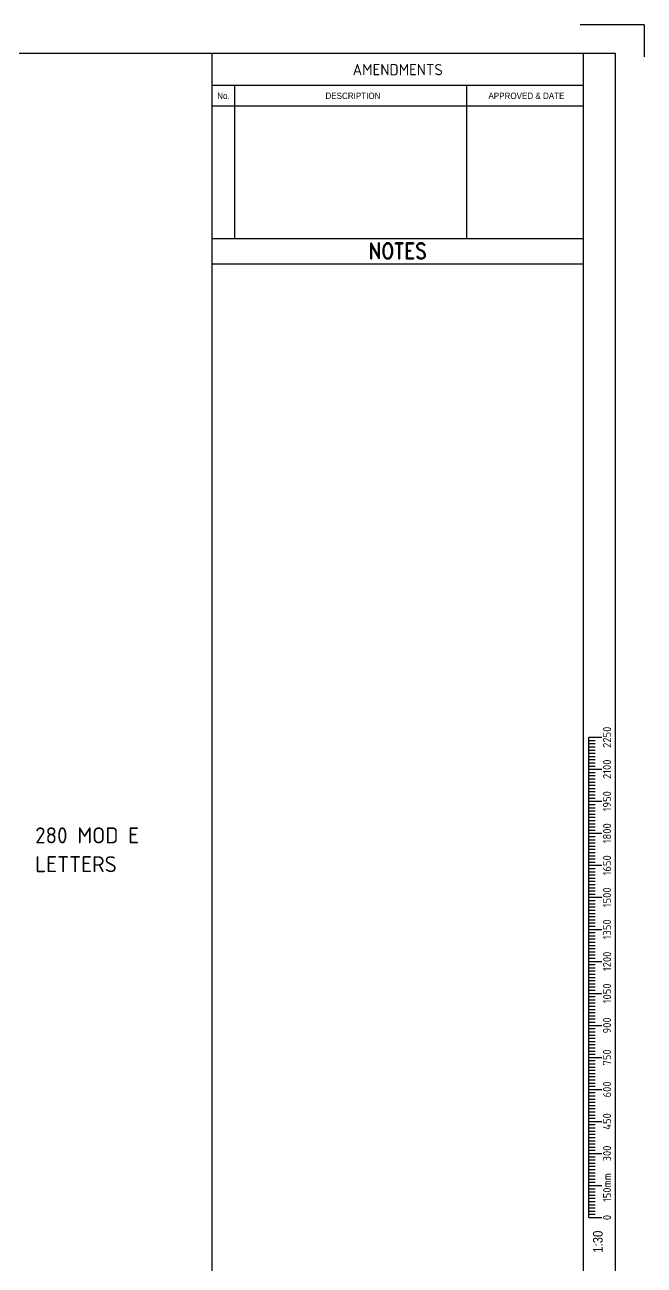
# Model space of a CAD drawing. Extents: x 0 to 420, y 0 to 297.
# Drawn here: x 323.3 to 420, y 103.3 to 297 of the extents above; entities that cross this region are included whole.
import ezdxf
from ezdxf.enums import TextEntityAlignment as Align

# ---------------------------------------------------------------- set-up
doc = ezdxf.new("R2010")
doc.units = 0
doc.header["$LTSCALE"] = 0.5
doc.layers.get('0').update_dxf_attribs({"linetype": 'CONTINUOUS'})
for name, color, linetype in [('COMMENTS', 4, 'CONTINUOUS'), ('L18', 4, 'CONTINUOUS'), ('L35', 3, 'CONTINUOUS'), ('TBLK18', 4, 'CONTINUOUS'), ('TBLK25', 1, 'CONTINUOUS'), ('TBLK35', 3, 'CONTINUOUS'), ('TBLK50', 7, 'CONTINUOUS')]:
    doc.layers.add(name, color=color, linetype=linetype)
doc.styles.add('HELV', font='helvs.shx')
doc.styles.add('HELVL', font='helvl', dxfattribs={"width": 0.8})
doc.styles.add('ISO', font='iso3098b')
doc.styles.add('ISO3098B', font='iso3098b.shx')
doc.styles.add('ROMAND', font='romand')

# ---------------------------------------------------------------- blocks, each defined once
blk = doc.blocks.new('sca30_3')
at = {"layer": 'L18'}
for p, q in [((-4.14, 89), (-2.14, 89)), ((-4.14, 14), (-4.14, 89)), ((-4.14, 88.5), (-3.14, 88.5)), ((-4.14, 88), (-3.14, 88)), ((-4.14, 87.5), (-3.14, 87.5)), ((-4.14, 87), (-3.14, 87)), ((-4.14, 86.5), (-3.14, 86.5)), ((-4.14, 86), (-3.14, 86)), ((-4.14, 85.5), (-3.14, 85.5)), ((-4.14, 85), (-3.14, 85)), ((-4.14, 84.5), (-3.14, 84.5)), ((-4.14, 84), (-2.14, 84)), ((-4.14, 83.5), (-3.14, 83.5)), ((-4.14, 83), (-3.14, 83)), ((-4.14, 82.5), (-3.14, 82.5)), ((-4.14, 82), (-3.14, 82)), ((-4.14, 81.5), (-3.14, 81.5)), ((-4.14, 81), (-3.14, 81)), ((-4.14, 80.5), (-3.14, 80.5)), ((-4.14, 80), (-3.14, 80)), ((-4.14, 79.5), (-3.14, 79.5)), ((-4.14, 79), (-2.14, 79)), ((-4.14, 78.5), (-3.14, 78.5)), ((-4.14, 78), (-3.14, 78)), ((-4.14, 77.5), (-3.14, 77.5)), ((-4.14, 77), (-3.14, 77)), ((-4.14, 76.5), (-3.14, 76.5)), ((-4.14, 76), (-3.14, 76)), ((-4.14, 75.5), (-3.14, 75.5)), ((-4.14, 75), (-3.14, 75)), ((-4.14, 74.5), (-3.14, 74.5)), ((-4.14, 74), (-2.14, 74)), ((-4.14, 73.5), (-3.14, 73.5)), ((-4.14, 73), (-3.14, 73)), ((-4.14, 72.5), (-3.14, 72.5)), ((-4.14, 72), (-3.14, 72)), ((-4.14, 71.5), (-3.14, 71.5)), ((-4.14, 71), (-3.14, 71)), ((-4.14, 70.5), (-3.14, 70.5)), ((-4.14, 70), (-3.14, 70)), ((-4.14, 69.5), (-3.14, 69.5)), ((-4.14, 69), (-2.14, 69)), ((-4.14, 68.5), (-3.14, 68.5)), ((-4.14, 68), (-3.14, 68)), ((-4.14, 67.5), (-3.14, 67.5)), ((-4.14, 67), (-3.14, 67)), ((-4.14, 66.5), (-3.14, 66.5)), ((-4.14, 66), (-3.14, 66)), ((-4.14, 65.5), (-3.14, 65.5)), ((-4.14, 65), (-3.14, 65)), ((-4.14, 64.5), (-3.14, 64.5)), ((-4.14, 64), (-2.14, 64)), ((-4.14, 63.5), (-3.14, 63.5)), ((-4.14, 63), (-3.14, 63)), ((-4.14, 62.5), (-3.14, 62.5)), ((-4.14, 62), (-3.14, 62)), ((-4.14, 61.5), (-3.14, 61.5)), ((-4.14, 61), (-3.14, 61)), ((-4.14, 60.5), (-3.14, 60.5)), ((-4.14, 60), (-3.14, 60)), ((-4.14, 59.5), (-3.14, 59.5)), ((-4.14, 59), (-2.14, 59)), ((-4.14, 58.5), (-3.14, 58.5)), ((-4.14, 58), (-3.14, 58)), ((-4.14, 57.5), (-3.14, 57.5)), ((-4.14, 57), (-3.14, 57)), ((-4.14, 56.5), (-3.14, 56.5)), ((-4.14, 56), (-3.14, 56)), ((-4.14, 55.5), (-3.14, 55.5)), ((-4.14, 55), (-3.14, 55)), ((-4.14, 54.5), (-3.14, 54.5)), ((-4.14, 54), (-2.14, 54)), ((-4.14, 53.5), (-3.14, 53.5)), ((-4.14, 53), (-3.14, 53)), ((-4.14, 52.5), (-3.14, 52.5)), ((-4.14, 52), (-3.14, 52)), ((-4.14, 51.5), (-3.14, 51.5)), ((-4.14, 51), (-3.14, 51)), ((-4.14, 50.5), (-3.14, 50.5)), ((-4.14, 50), (-3.14, 50)), ((-4.14, 49.5), (-3.14, 49.5)), ((-4.14, 49), (-2.14, 49)), ((-4.14, 48.5), (-3.14, 48.5)), ((-4.14, 48), (-3.14, 48)), ((-4.14, 47.5), (-3.14, 47.5)), ((-4.14, 47), (-3.14, 47)), ((-4.14, 46.5), (-3.14, 46.5)), ((-4.14, 46), (-3.14, 46)), ((-4.14, 45.5), (-3.14, 45.5)), ((-4.14, 45), (-3.14, 45)), ((-4.14, 44.5), (-3.14, 44.5)), ((-4.14, 44), (-2.14, 44)), ((-4.14, 43.5), (-3.14, 43.5)), ((-4.14, 43), (-3.14, 43)), ((-4.14, 42.5), (-3.14, 42.5)), ((-4.14, 42), (-3.14, 42)), ((-4.14, 41.5), (-3.14, 41.5)), ((-4.14, 41), (-3.14, 41)), ((-4.14, 40.5), (-3.14, 40.5)), ((-4.14, 40), (-3.14, 40)), ((-4.14, 39.5), (-3.14, 39.5)), ((-4.14, 39), (-2.14, 39)), ((-4.14, 38.5), (-3.14, 38.5)), ((-4.14, 38), (-3.14, 38)), ((-4.14, 37.5), (-3.14, 37.5)), ((-4.14, 37), (-3.14, 37)), ((-4.14, 36.5), (-3.14, 36.5)), ((-4.14, 36), (-3.14, 36)), ((-4.14, 35.5), (-3.14, 35.5)), ((-4.14, 35), (-3.14, 35)), ((-4.14, 34.5), (-3.14, 34.5)), ((-4.14, 34), (-2.14, 34)), ((-4.14, 33.5), (-3.14, 33.5)), ((-4.14, 33), (-3.14, 33)), ((-4.14, 32.5), (-3.14, 32.5)), ((-4.14, 32), (-3.14, 32)), ((-4.14, 31.5), (-3.14, 31.5)), ((-4.14, 31), (-3.14, 31)), ((-4.14, 30.5), (-3.14, 30.5)), ((-4.14, 30), (-3.14, 30)), ((-4.14, 29.5), (-3.14, 29.5)), ((-4.14, 29), (-2.14, 29)), ((-4.14, 28.5), (-3.14, 28.5)), ((-4.14, 28), (-3.14, 28)), ((-4.14, 27.5), (-3.14, 27.5)), ((-4.14, 27), (-3.14, 27)), ((-4.14, 26.5), (-3.14, 26.5)), ((-4.14, 26), (-3.14, 26)), ((-4.14, 25.5), (-3.14, 25.5)), ((-4.14, 25), (-3.14, 25)), ((-4.14, 24.5), (-3.14, 24.5)), ((-4.14, 24), (-2.14, 24)), ((-4.14, 23.5), (-3.14, 23.5)), ((-4.14, 23), (-3.14, 23)), ((-4.14, 22.5), (-3.14, 22.5)), ((-4.14, 22), (-3.14, 22)), ((-4.14, 21.5), (-3.14, 21.5)), ((-4.14, 21), (-3.14, 21)), ((-4.14, 20.5), (-3.14, 20.5)), ((-4.14, 20), (-3.14, 20)), ((-4.14, 19.5), (-3.14, 19.5)), ((-4.14, 19), (-2.14, 19)), ((-4.14, 18.5), (-3.14, 18.5)), ((-4.14, 18), (-3.14, 18)), ((-4.14, 17.5), (-3.14, 17.5)), ((-4.14, 17), (-3.14, 17)), ((-4.14, 16.5), (-3.14, 16.5)), ((-4.14, 16), (-3.14, 16)), ((-4.14, 15.5), (-3.14, 15.5)), ((-4.14, 15), (-3.14, 15)), ((-4.14, 14.5), (-3.14, 14.5)), ((-4.14, 14), (-2.14, 14))]:
    blk.add_line(p, q, dxfattribs=at)
at = {"layer": 'L18', "style": 'ISO'}
for s, p in [('2250', (-0.68, 89)), ('2100', (-0.68, 84)), ('1950', (-0.68, 79)), ('1800', (-0.68, 74)), ('1650', (-0.68, 69)), ('1500', (-0.68, 64)), ('1350', (-0.68, 59)), ('1200', (-0.68, 54)), ('1050', (-0.68, 49)), ('900', (-0.68, 44)), ('750', (-0.68, 39)), ('600', (-0.68, 34)), ('450', (-0.68, 29)), ('300', (-0.68, 24)), ('0', (-0.68, 14))]:
    blk.add_text(s, height=1.25, rotation=90, dxfattribs=at).set_placement(p, align=Align.CENTER)
blk.add_text('150mm', height=1.25, rotation=90, dxfattribs=at).set_placement((-0.67, 16.41))
at = {"layer": 'L18', "style": 'HELV', "width": 0.85}
blk.add_text('1:30', height=1.5, rotation=90, dxfattribs=at).set_placement((-1.99, 11.95), align=Align.RIGHT)
blk = doc.blocks.new('A3BBLK')
at = {"layer": 'TBLK25'}
for q in [(410, 297), (420, 292)]:
    blk.add_line((420, 297), q, dxfattribs=at)
at = {"layer": 'TBLK50'}
for p, q in [((415.5, 292.5), (13, 292.5)), ((352.5, 4.5), (352.5, 292.5)), ((415.5, 4.5), (415.5, 292.5))]:
    blk.add_line(p, q, dxfattribs=at)
blk = doc.blocks.new('title block')
at = {"layer": 'TBLK25'}
for p, q in [((410.5, 287.5), (352.5, 287.5)), ((356.07, 263.6), (356.07, 287.5)), ((392.28, 263.6), (392.28, 287.5)), ((410.5, 284.3), (352.5, 284.3)), ((410.5, 263.6), (352.5, 263.6)), ((410.5, 259.6), (352.5, 259.6))]:
    blk.add_line(p, q, dxfattribs=at)
at = {"layer": 'TBLK35'}
blk.add_line((410.5, 57), (410.5, 292.5), dxfattribs=at)
blk.add_blockref('A3BBLK', (0, 0))
at = {"layer": 'TBLK18', "style": 'HELVL', "width": 0.9}
for s, p in [('No.', (354.29, 285.41)), ('DESCRIPTION', (374.51, 285.41)), ('APPROVED & DATE', (401.61, 285.41))]:
    blk.add_text(s, height=1, dxfattribs=at).set_placement(p, align=Align.CENTER)
at = {"layer": 'TBLK18', "style": 'ISO'}
blk.add_attdef('MR_DIRECTORATE', text='', height=1.5, dxfattribs=at).set_placement((381.5, 67.12), align=Align.CENTER)
for tag, p in [('STREET_NAME', (355.51, 61.1)), ('SUBURB_POSTCODE', (388.49, 61.1)), ('TELEPHONE_NO.', (368.31, 58.84)), ('FAX_NO.', (393.56, 58.84))]:
    blk.add_attdef(tag, p, '', height=1.5, dxfattribs=at)
at = {"layer": 'TBLK25', "style": 'ISO'}
blk.add_text('AMENDMENTS', height=1.75, dxfattribs=at).set_placement((381.5, 289.12), align=Align.CENTER)
at = {"layer": 'TBLK25', "style": 'ROMAND', "width": 0.85}
blk.add_text('NOTES', height=2.5, dxfattribs=at).set_placement((381.5, 260.44), align=Align.CENTER)
at = {"layer": 'TBLK25', "style": 'ISO'}
for tag, height, p in [('MR_BRANCH', 2, (381.5, 64.2)), ('ROAD_SECTION', 1.75, (384.5, 29.16)), ('SLK', 1.75, (384.5, 26.11)), ('CHAINAGE', 1.75, (384.5, 19.21))]:
    blk.add_attdef(tag, text='', height=height, dxfattribs=at).set_placement(p, align=Align.CENTER)
for tag, p, height in [('FILE_NUMBER', (371.77, 53.24), 2.5), ('DESIGNED_/_DRAWN', (371.77, 48.49), 2), ('VERIFIED', (371.77, 43.49), 2), ('APPROVED', (371.77, 38.49), 2), ('LOCAL_AUTHORITY', (370.48, 16.73), 1.25)]:
    blk.add_attdef(tag, p, '', height=height, dxfattribs=at)
at = {"layer": 'TBLK35', "style": 'ISO', "width": 0.9}
for tag, p in [('ROAD_PROJECT&NUMBER', (384.5, 32.23)), ('DRAWING_DESCRIPTION', (384.5, 22.29))]:
    blk.add_attdef(tag, text='', height=2.5, dxfattribs=at).set_placement(p, align=Align.CENTER)
at = {"layer": 'TBLK50', "style": 'ISO'}
blk.add_attdef('DRG_NUMBER', (356.8, 6.02), '', height=5, dxfattribs=at)

msp = doc.modelspace()

# ---------------------------------------------------------------- block references
at = {"color": 1}
msp.add_blockref('title block', (-0.0000004, -0.0000002), dxfattribs=at)
at = {"layer": 'L35'}
msp.add_blockref('sca30_3', (415.5, 96.7500034), dxfattribs=at)

# ---------------------------------------------------------------- texts
at = {"layer": 'COMMENTS', "style": 'ISO3098B'}
for s, p in [('280 MOD E', (324.868925, 169.1767314)), ('LETTERS', (324.868925, 164.6767314))]:
    msp.add_text(s, height=2.5, dxfattribs=at).set_placement(p)

doc.saveas('drawing.dxf')
